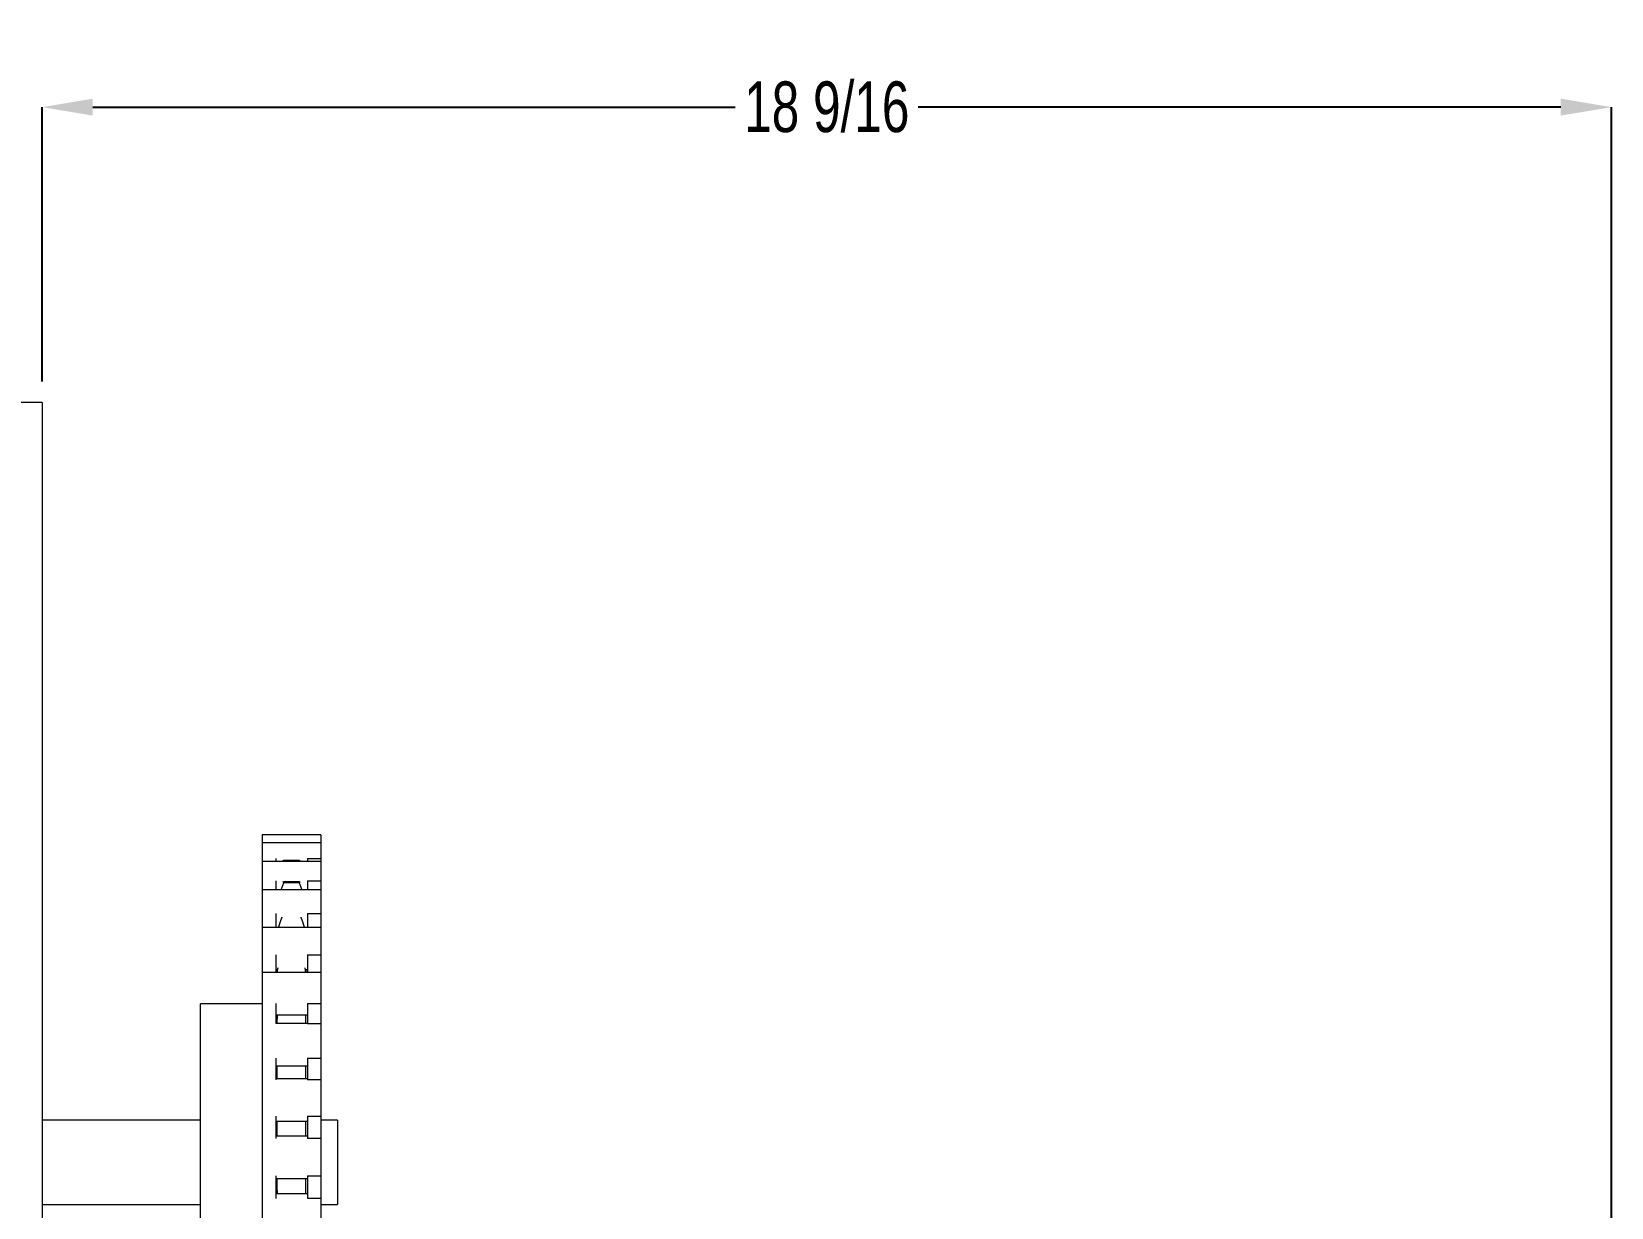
# Model space of a CAD drawing. Header units: inches. Extents: x 1.6 to 13.7, y 11.3 to 20.2.
# Drawn here: x 7.637 to 12.316, y 16.733 to 20.215 of the extents above; entities that cross this region are included whole.
import ezdxf

# ---------------------------------------------------------------- set-up
doc = ezdxf.new("R2010")
doc.units = ezdxf.units.IN
doc.header["$MEASUREMENT"] = 0
doc.header["$PDSIZE"] = -1
doc.layers.add('DIM', color=1, linetype='Continuous')
doc.styles.add('SLDTEXTSTYLE0', font='ARIAL.TTF', dxfattribs={"width": 0.7})
doc.dimstyles.new('SLDDIMSTYLE0', dxfattribs={"dimtxt": 0.15, "dimasz": 0.15, "dimexe": 0, "dimexo": 0.0625, "dimgap": 0.0375, "dimtad": 0, "dimtih": 1, "dimtoh": 1, "dimdec": 1, "dimlfac": 4, "dimrnd": 1e-09, "dimzin": 12, "dimdsep": 46, "dimtxsty": 'SLDTEXTSTYLE0', "dimsah": 1, "dimcen": 0.09, "dimadec": 0, "dimazin": 0, "dimtfac": 1, "dimtdec": 1, "dimtofl": 0, "dimtmove": 0, "dimatfit": 3, "dimfxl": 0, "dimtolj": 1, "dimtzin": 12, "dimarcsym": 0})

# ---------------------------------------------------------------- blocks, each defined once
blk = doc.blocks.new('*D9')
at = {"color": 0, "linetype": 'ByBlock', "lineweight": -2}
for p, q in [((7.6678, 19.1788), (7.6678, 19.9913)), ((7.8178, 19.9913), (9.7208, 19.9913)), ((12.1656, 19.9913), (10.2625, 19.9913)), ((12.3156, 15.0843), (12.3156, 19.9913))]:
    blk.add_line(p, q, dxfattribs=at)
at = {"color": 0, "linetype": 'ByBlock'}
for points in [[(7.6678, 19.9913), (7.8178, 20.0163), (7.8178, 19.9663)], [(12.3156, 19.9913), (12.1656, 20.0163), (12.1656, 19.9663)]]:
    blk.add_solid(points, dxfattribs=at)
at = {"layer": 'DEFPOINTS', "color": 0, "linetype": 'ByBlock'}
for p in [(7.6678, 19.1163), (12.3156, 15.0218)]:
    blk.add_point(p, dxfattribs=at)
at = {"color": 0, "linetype": 'ByBlock', "insert": (9.9917, 19.9913), "char_height": 0.15, "attachment_point": 5, "style": 'SLDTEXTSTYLE0'}
blk.add_mtext('18 9/16', dxfattribs=at)

msp = doc.modelspace()

# ---------------------------------------------------------------- linework, layer by layer
at = {"color": 7, "linetype": 'Continuous', "lineweight": 15}
for p, q in [((7.667766, 19.116343), (7.605266, 19.116343)), ((7.667766, 19.116343), (7.667766, 14.116343)), ((8.319578, 17.836533), (8.319578, 17.832588)), ((8.319578, 17.832588), (8.319578, 17.81269)), ((8.493328, 17.836533), (8.493328, 17.81269)), ((8.319578, 17.81269), (8.319578, 17.803605)), ((8.319578, 17.803605), (8.319578, 17.766256)), ((8.493328, 17.81269), (8.493328, 17.766256)), ((8.319578, 17.766256), (8.319578, 17.757466)), ((8.319578, 17.757466), (8.319578, 17.741346)), ((8.319578, 17.741346), (8.319578, 17.699417)), ((8.359578, 17.766256), (8.359578, 17.757466)), ((8.382828, 17.761282), (8.382828, 17.75854)), ((8.382828, 17.761282), (8.429516, 17.761282)), ((8.429516, 17.75854), (8.382828, 17.75854)), ((8.429516, 17.761282), (8.429516, 17.75854)), ((8.453328, 17.766256), (8.493328, 17.766256)), ((8.453328, 17.766256), (8.453328, 17.757466)), ((8.493328, 17.766256), (8.493328, 17.757466)), ((8.493328, 17.757466), (8.493328, 17.699417)), ((8.319578, 17.699417), (8.319578, 17.672823)), ((8.359578, 17.699417), (8.359578, 17.672823)), ((8.382828, 17.69784), (8.382828, 17.693678)), ((8.382828, 17.69784), (8.429516, 17.69784)), ((8.429516, 17.693678), (8.382828, 17.693678)), ((8.429516, 17.69784), (8.429516, 17.693678)), ((8.453328, 17.699417), (8.493328, 17.699417)), ((8.453328, 17.699417), (8.453328, 17.672823)), ((8.493328, 17.699417), (8.493328, 17.672823)), ((8.319578, 17.672823), (8.319578, 17.64802)), ((8.319578, 17.64802), (8.319578, 17.603001)), ((8.493328, 17.672823), (8.493328, 17.603001)), ((8.319578, 17.603001), (8.319578, 17.561765)), ((8.359578, 17.603001), (8.359578, 17.561765)), ((8.453328, 17.603001), (8.493328, 17.603001)), ((8.453328, 17.603001), (8.453328, 17.561765)), ((8.493328, 17.603001), (8.493328, 17.561765)), ((8.319578, 17.561765), (8.319578, 17.526942)), ((8.493328, 17.561765), (8.493328, 17.48043)), ((8.319578, 17.526942), (8.319578, 17.48043)), ((8.319578, 17.48043), (8.319578, 17.428237)), ((8.359578, 17.48043), (8.359578, 17.428237)), ((8.453328, 17.48043), (8.493328, 17.48043)), ((8.453328, 17.48043), (8.453328, 17.427996)), ((8.493328, 17.48043), (8.493328, 17.427996)), ((8.319578, 17.428237), (8.319578, 17.38241)), ((8.363328, 17.436765), (8.363328, 17.428237)), ((8.449016, 17.436765), (8.449016, 17.428237)), ((8.493328, 17.428237), (8.493328, 17.336056)), ((8.319578, 17.38241), (8.319578, 17.335093)), ((8.136515, 16.397593), (8.136515, 17.335093)), ((8.319578, 17.335093), (8.319578, 17.276977)), ((8.359578, 17.336056), (8.359578, 17.276977)), ((8.453328, 17.336056), (8.493328, 17.336056)), ((8.453328, 17.336056), (8.453328, 17.27666)), ((8.493328, 17.336056), (8.493328, 17.27666)), ((8.319578, 17.27666), (8.319578, 17.219556)), ((8.363328, 17.2889), (8.363328, 17.276977)), ((8.449016, 17.276977), (8.449016, 17.2889)), ((8.493328, 17.27666), (8.453328, 17.27666)), ((8.493328, 17.27666), (8.493328, 17.175006)), ((8.319578, 17.219556), (8.319578, 17.175006)), ((8.319578, 17.175006), (8.319578, 17.110756)), ((8.359578, 17.175006), (8.359578, 17.110756)), ((8.453328, 17.175006), (8.493328, 17.175006)), ((8.453328, 17.175006), (8.453328, 17.110756)), ((8.493328, 17.175006), (8.493328, 17.110756)), ((8.363328, 17.152045), (8.363328, 17.113358)), ((8.449016, 17.113358), (8.449016, 17.152045)), ((8.319578, 17.110756), (8.319578, 17.044161)), ((8.493328, 17.110756), (8.453328, 17.110756)), ((8.493328, 17.110756), (8.493328, 17.002997)), ((8.319578, 17.044161), (8.319578, 17.002997)), ((8.319578, 17.002997), (8.319578, 16.936175)), ((8.359578, 17.002997), (8.359578, 16.936175)), ((8.363328, 16.988358), (8.363328, 16.943188)), ((8.449016, 16.943188), (8.449016, 16.988358)), ((8.453328, 17.002997), (8.493328, 17.002997)), ((8.453328, 17.002997), (8.453328, 16.936175)), ((8.493328, 17.002997), (8.493328, 16.936175)), ((8.542766, 16.991343), (8.542766, 16.741343)), ((8.319578, 16.936175), (8.319578, 16.862453)), ((8.493328, 16.936175), (8.453328, 16.936175)), ((8.493328, 16.936175), (8.493328, 16.826137)), ((8.319578, 16.862453), (8.319578, 16.826137)), ((8.319578, 16.826137), (8.319578, 16.759114)), ((8.359578, 16.826137), (8.359578, 16.759114)), ((8.363328, 16.818188), (8.363328, 16.784241)), ((8.449016, 16.784241), (8.449016, 16.818188)), ((8.453328, 16.826137), (8.493328, 16.826137)), ((8.453328, 16.826137), (8.453328, 16.759114)), ((8.493328, 16.826137), (8.493328, 16.759114)), ((8.319578, 16.759114), (8.319578, 16.651517)), ((8.493328, 16.759114), (8.453328, 16.759114)), ((8.493328, 16.759114), (8.493328, 16.651517))]:
    msp.add_line(p, q, dxfattribs=at)
for points in [[(8.493328, 17.836533), (8.319578, 17.836533)], [(8.493328, 17.81269), (8.319578, 17.81269)], [(8.493328, 17.757466), (8.319578, 17.757466)], [(8.380798, 17.757466), (8.382828, 17.761282)], [(8.429516, 17.761282), (8.431546, 17.757466)], [(8.382828, 17.693678), (8.374743, 17.672823)], [(8.381595, 17.695937), (8.382828, 17.69784)], [(8.429516, 17.69784), (8.430749, 17.695937)], [(8.4376, 17.672823), (8.429516, 17.693678)], [(8.493328, 17.672823), (8.319578, 17.672823)], [(8.493328, 17.561765), (8.319578, 17.561765)], [(8.371893, 17.576139), (8.367994, 17.563133)], [(8.377874, 17.591917), (8.371893, 17.576139)], [(8.440451, 17.576139), (8.43447, 17.591917)], [(8.44435, 17.563133), (8.440451, 17.576139)], [(8.493328, 17.428237), (8.319578, 17.428237)], [(8.359578, 17.436765), (8.363387, 17.436765)], [(8.448957, 17.436765), (8.453328, 17.436765)], [(8.319578, 17.335093), (8.136515, 17.335093)], [(8.359578, 17.303237), (8.453328, 17.303237)], [(8.453328, 17.276977), (8.359578, 17.276977)], [(8.363412, 17.295048), (8.363328, 17.2889)], [(8.364094, 17.303237), (8.363412, 17.295048)], [(8.448932, 17.295048), (8.448265, 17.303237)], [(8.449016, 17.2889), (8.448932, 17.295048)], [(8.359578, 17.151977), (8.453328, 17.151977)], [(8.453328, 17.113358), (8.359578, 17.113358)], [(8.136515, 16.991343), (7.667766, 16.991343)], [(8.359578, 16.988358), (8.453328, 16.988358)], [(8.542766, 16.991343), (8.493328, 16.991343)], [(8.453328, 16.943188), (8.359578, 16.943188)], [(8.359578, 16.818188), (8.453328, 16.818188)], [(8.453328, 16.772508), (8.359578, 16.772508)], [(8.363328, 16.784241), (8.363412, 16.779657)], [(8.363412, 16.779657), (8.364273, 16.772508)], [(8.44805, 16.772508), (8.448932, 16.779657)], [(8.448932, 16.779657), (8.449016, 16.784241)], [(7.667766, 16.741343), (8.136515, 16.741343)], [(8.493328, 16.741343), (8.542766, 16.741343)]]:
    msp.add_open_spline(points, degree=1, dxfattribs=at)
for points, knots in [([(8.36567, 17.441762), (8.365345, 17.440306), (8.364402, 17.436088), (8.364212, 17.431343), (8.364087, 17.428237)], [0, 0, 0, 0, 0.345132785, 1, 1, 1, 1]), ([(8.448271, 17.428237), (8.448152, 17.431159), (8.447959, 17.435904), (8.447015, 17.440125), (8.446652, 17.441745)], [0, 0, 0, 0, 0.61610091, 1, 1, 1, 1])]:
    msp.add_open_spline(points, degree=3, knots=knots, dxfattribs=at)

# ---------------------------------------------------------------- dimensions: what is measured, and where the dimension line sits
at = {"layer": 'DIM'}
dim = msp.add_linear_dim(base=(7.667766, 19.991343), p1=(12.315566, 15.021843), p2=(7.667766, 19.116343), dimstyle='SLDDIMSTYLE0', override={"dimdec": 4, "dimlunit": 5, "dimfrac": 2}, dxfattribs=at)
dim.commit()
dim.dimension.update_dxf_attribs({"geometry": '*D9', "text_midpoint": (9.991666, 19.991343)})

doc.saveas('drawing.dxf')
